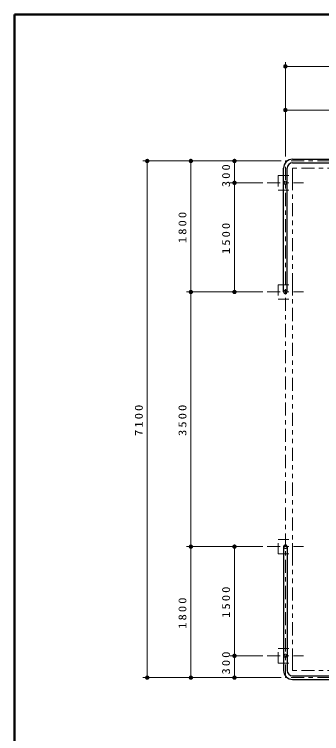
# Model space of a CAD drawing. Units: millimetres on the paper, scale 1:60. Extents: x -385 to 0, y 0 to 267.
# Drawn here: x -385 to -314.5, y 102.3 to 267 of the extents above; entities that cross this region are included whole.
import ezdxf

# ---------------------------------------------------------------- set-up
doc = ezdxf.new("R2010")
doc.units = ezdxf.units.MM
for name, pattern in [('USER1', [4.5, 2.5, -2]), ('USER2', [6, 3, -1, 1, -1]), ('USER3', [8, 3, -1, 1, -1, 1, -1])]:
    doc.linetypes.add(name, pattern=pattern)
doc.layers.add('LY_1', color=7, linetype='Continuous', lineweight=13)
doc.layers.add('LY_2', color=7, linetype='Continuous', lineweight=13)
doc.styles.add('ＭＳ ゴシック', font='')
doc.styles.get('ＭＳ ゴシック').set_extended_font_data('MS Gothic')

# ---------------------------------------------------------------- blocks, each defined once
blk = doc.blocks.new('filled_dot')
at = {"color": 0, "linetype": 'Continuous', "lineweight": -2, "const_width": 1.25}
blk.add_lwpolyline([(-0.625, 0, 1), (0.625, 0, 1)], format="xyb", close=True, dxfattribs=at)

msp = doc.modelspace()

# ---------------------------------------------------------------- linework, layer by layer
at = {"layer": 'LY_1'}
for p, q in [((-322.862, 246.091), (-322.862, 256.091)), ((-322.862, 255.091), (-234.529, 255.091)), ((-322.862, 234.424), (-322.862, 246.091)), ((-322.862, 245.091), (-293.695, 245.091)), ((-345.529, 233.424), (-355.529, 233.424)), ((-354.529, 115.09), (-354.529, 233.424)), ((-335.529, 233.424), (-345.529, 233.424)), ((-344.529, 203.424), (-344.529, 233.424)), ((-323.862, 233.424), (-335.529, 233.424)), ((-334.529, 228.424), (-334.529, 233.424)), ((-328.029, 228.424), (-335.529, 228.424)), ((-334.529, 203.424), (-334.529, 228.424)), ((-335.529, 203.424), (-345.529, 203.424)), ((-344.529, 145.09), (-344.529, 203.424)), ((-328.029, 203.424), (-335.529, 203.424)), ((-328.029, 145.09), (-345.529, 145.09)), ((-344.529, 115.09), (-344.529, 145.09)), ((-328.029, 145.09), (-335.529, 145.09)), ((-334.529, 120.09), (-334.529, 145.09)), ((-328.029, 120.09), (-335.529, 120.09)), ((-334.529, 115.09), (-334.529, 120.09)), ((-345.529, 115.09), (-355.529, 115.09)), ((-335.529, 115.09), (-345.529, 115.09)), ((-323.862, 115.09), (-335.529, 115.09))]:
    msp.add_line(p, q, dxfattribs=at)
at = {"layer": 'LY_1', "linetype": 'USER2'}
for p, q in [((-322.862, 115.09), (-322.862, 233.424)), ((-234.529, 233.424), (-322.862, 233.424)), ((-327.029, 228.424), (-318.695, 228.424)), ((-327.029, 203.424), (-318.695, 203.424)), ((-327.029, 145.09), (-318.695, 145.09)), ((-327.029, 120.09), (-318.695, 120.09)), ((-234.529, 115.09), (-322.862, 115.09))]:
    msp.add_line(p, q, dxfattribs=at)
at = {"layer": 'LY_1', "color": 4, "lineweight": 25}
for p, q in [((-321.195, 233.829), (-236.195, 233.829)), ((-321.195, 233.019), (-236.195, 233.019)), ((-323.267, 203.424), (-323.267, 231.757)), ((-322.457, 203.424), (-322.457, 231.757)), ((-323.267, 145.09), (-323.267, 116.757)), ((-322.457, 145.09), (-322.457, 116.757)), ((-321.195, 115.495), (-236.195, 115.495)), ((-321.195, 114.685), (-236.195, 114.685))]:
    msp.add_line(p, q, dxfattribs=at)
at = {"layer": 'LY_1', "linetype": 'USER3'}
for p, q in [((-236.195, 231.757), (-321.195, 231.757)), ((-321.195, 231.757), (-321.195, 116.757)), ((-236.195, 116.757), (-321.195, 116.757))]:
    msp.add_line(p, q, dxfattribs=at)
at = {"layer": 'LY_1', "linetype": 'USER1'}
for p, q in [((-324.529, 230.091), (-321.195, 230.091)), ((-324.529, 230.091), (-324.529, 226.757)), ((-321.195, 230.091), (-321.195, 226.757)), ((-324.529, 226.757), (-321.195, 226.757)), ((-324.529, 205.091), (-321.195, 205.091)), ((-324.529, 205.091), (-324.529, 201.757)), ((-321.195, 205.091), (-321.195, 201.757)), ((-324.529, 201.757), (-321.195, 201.757)), ((-324.529, 146.757), (-321.195, 146.757)), ((-324.529, 143.424), (-324.529, 146.757)), ((-321.195, 143.424), (-321.195, 146.757)), ((-324.529, 143.424), (-321.195, 143.424)), ((-324.529, 121.757), (-321.195, 121.757)), ((-324.529, 118.424), (-324.529, 121.757)), ((-321.195, 118.424), (-321.195, 121.757)), ((-324.529, 118.424), (-321.195, 118.424))]:
    msp.add_line(p, q, dxfattribs=at)
at = {"layer": 'LY_1', "color": 4, "linetype": 'USER1'}
for centre in [(-322.862, 228.424), (-322.862, 120.09)]:
    msp.add_circle(centre, 0.356, dxfattribs=at)
at = {"layer": 'LY_1', "color": 4, "lineweight": 25}
for centre, radius, start, end in [((-321.195, 231.757), 2.072, 90, 180), ((-321.195, 231.757), 1.262, 90, 180), ((-322.862, 203.424), 0.405, 180, 0), ((-322.862, 145.09), 0.405, 0, 180), ((-321.195, 116.757), 2.072, 180, 270), ((-321.195, 116.757), 1.262, 180, 270)]:
    msp.add_arc(centre, radius, start, end, dxfattribs=at)
at = {"layer": 'LY_1', "color": 4, "linetype": 'USER1'}
for centre, start, end in [((-322.862, 203.424), 0, 180), ((-322.862, 145.09), 180, 0)]:
    msp.add_arc(centre, 0.405, start, end, dxfattribs=at)
at = {"layer": 'LY_2', "lineweight": 50}
for p, q in [((-385, 267), (-385, 0)), ((0, 267), (-385, 267))]:
    msp.add_line(p, q, dxfattribs=at)

# ---------------------------------------------------------------- block references
at = {"layer": 'LY_1', "xscale": 0.4, "yscale": 0.4}
for p in [(-322.862, 255.091), (-322.862, 245.091)]:
    msp.add_blockref('filled_dot', p, dxfattribs=at)
for p, rotation in [((-354.529, 233.424), 270), ((-344.529, 233.424), 270), ((-334.529, 233.424), 270), ((-334.529, 228.424), 90), ((-334.529, 228.424), 270), ((-344.529, 203.424), 90), ((-344.529, 203.424), 270), ((-334.529, 203.424), 90), ((-344.529, 145.09), 90), ((-344.529, 145.09), 270), ((-334.529, 145.09), 270), ((-334.529, 120.09), 90), ((-334.529, 120.09), 270), ((-354.529, 115.09), 90), ((-344.529, 115.09), 90), ((-334.529, 115.09), 90)]:
    msp.add_blockref('filled_dot', p, dxfattribs=dict(at, rotation=rotation))

# ---------------------------------------------------------------- texts
at = {"layer": 'LY_1', "char_height": 1.833, "attachment_point": 8, "rotation": 90, "style": 'ＭＳ ゴシック'}
for s, insert in [('\\T1.33;\\W1.15;300', (-335.529, 230.282)), ('\\T1.33;\\W1.15;1800', (-345.529, 218.424)), ('\\T1.33;\\W1.15;1500', (-335.529, 215.924)), ('\\T1.33;\\W1.15;7100', (-355.529, 174.257)), ('\\T1.33;\\W1.15;3500', (-345.529, 174.257)), ('\\T1.33;\\W1.15;1500', (-335.529, 132.59)), ('\\T1.33;\\W1.15;1800', (-345.529, 130.09)), ('\\T1.33;\\W1.15;300', (-335.529, 118.665))]:
    msp.add_mtext(s, dxfattribs=dict(at, insert=insert))

doc.saveas('drawing.dxf')
